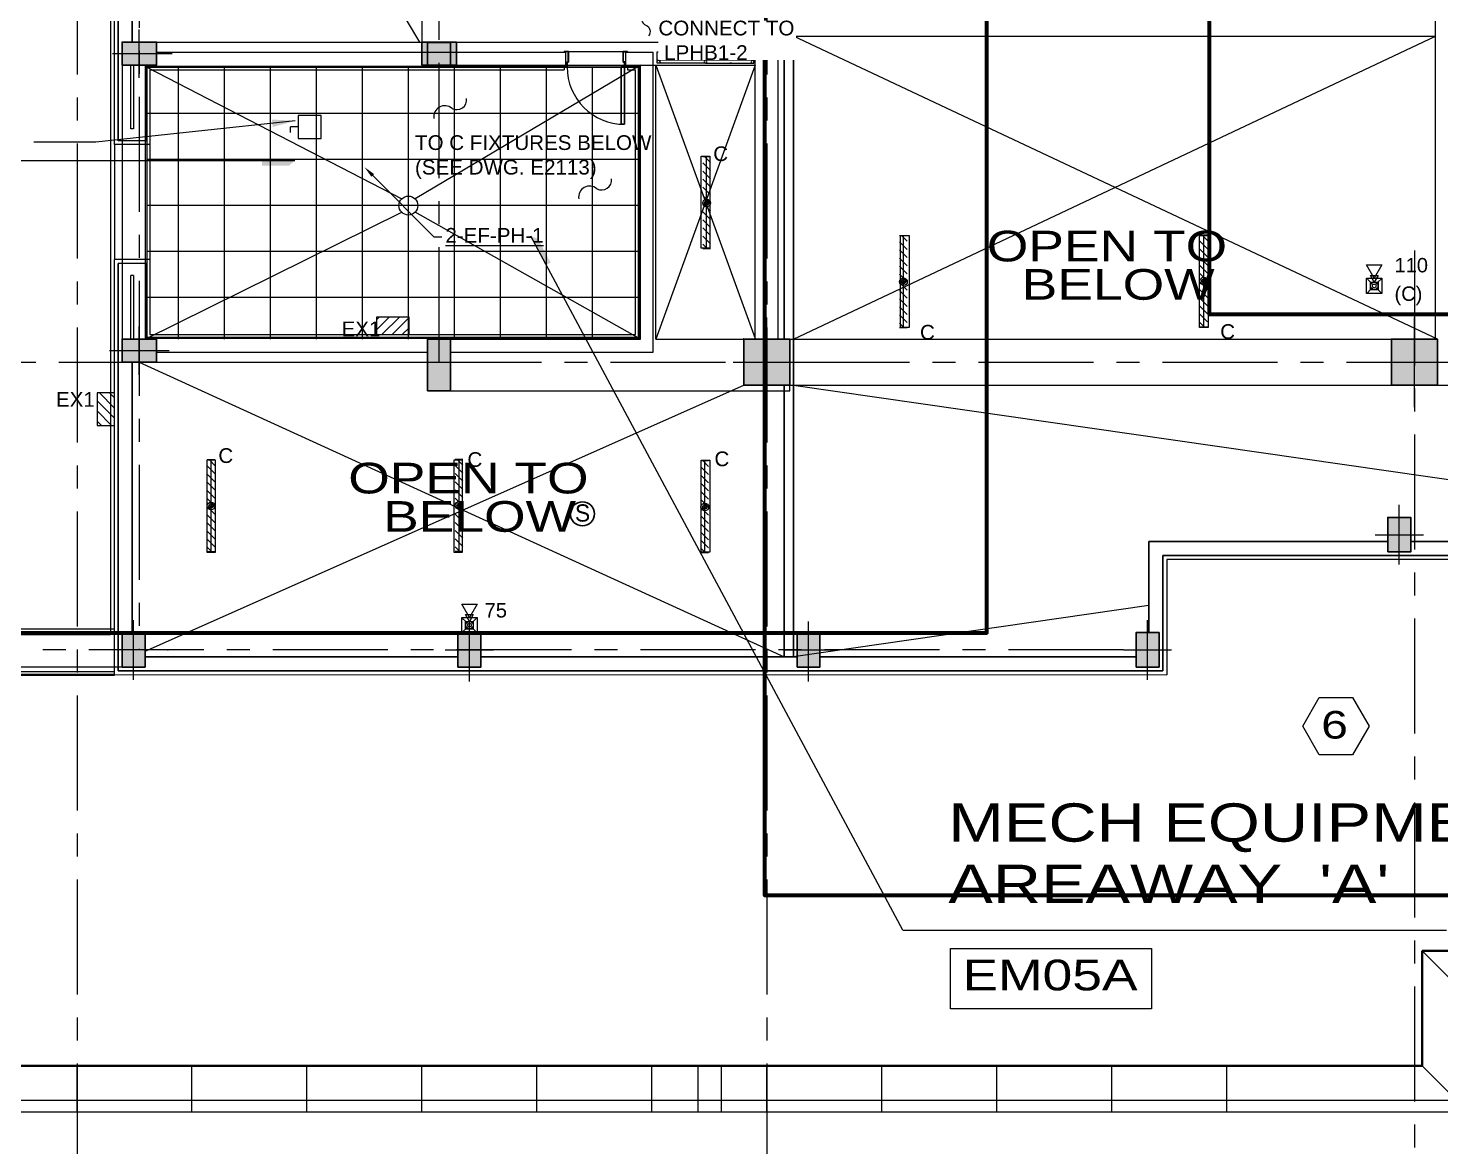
# Model space of a CAD drawing. Header units: inches. Extents: x -35176 to 0, y -3216 to 2257.
# Drawn here: x -23606 to -22869, y -42 to 541 of the extents above; entities that cross this region are included whole.
import ezdxf
from ezdxf import colors
from ezdxf.entities.mleader import LeaderData, LeaderLine
from ezdxf.enums import TextEntityAlignment as Align
from ezdxf.math import Vec2, Vec3

# ---------------------------------------------------------------- set-up
doc = ezdxf.new("R2010")
doc.units = ezdxf.units.IN
doc.header["$LTSCALE"] = 48
doc.header["$MEASUREMENT"] = 0
doc.linetypes.add('A114$0$CENTER', pattern=[2, 1.25, -0.25, 0.25, -0.25])
for name, color, linetype in [('0 @ 48', 7, 'Continuous'), ('0 @ 96', 7, 'Continuous'), ('A114$0$A roof pave', 8, 'Continuous'), ('A114$0$A-ANNO-PATT-13-14', 8, 'Continuous'), ('A114$0$A-ANNO-PATT-14', 8, 'Continuous'), ('A114$0$A-ANNO-TEXT', 8, 'Continuous'), ('A114$0$A-AREA-IDEN', 8, 'Continuous'), ('A114$0$A-COLS', 8, 'Continuous'), ('A114$0$A-COLS-COLS13-14', 8, 'Continuous'), ('A114$0$A-DOOR', 8, 'Continuous'), ('A114$0$A-DOOR-FRAM', 8, 'Continuous'), ('A114$0$A-FLOOR-THRSHD', 8, 'Continuous'), ('A114$0$A-FLOR-HRAL', 8, 'Continuous'), ('A114$0$A-FLOR-OPN-TO-BELOW', 8, 'Continuous'), ('A114$0$A-FLOR-SLAB', 8, 'Continuous'), ('A114$0$A-GRID-GRD13-14', 8, 'Continuous'), ('A114$0$A-GRID-GRDP0-14', 8, 'Continuous'), ('A114$0$A-GRID-GRDP0-15', 8, 'Continuous'), ('A114$0$A-roof cope', 8, 'Continuous'), ('A114$0$A-ROOF-CRTS', 8, 'Continuous'), ('A114$0$A-ROOF-RFDR', 8, 'Continuous'), ('A114$0$A-WALL-FULL-EXTR', 8, 'Continuous'), ('A114$0$A-WALL-FULL-INTR', 8, 'Continuous'), ('A114$0$Items below', 8, 'Continuous'), ('A114$0$Level 12', 8, 'Continuous'), ('A114$0$Level 21', 8, 'Continuous'), ('A114$0$Level 32', 8, 'Continuous'), ('A114$0$M-HVAC-13TH', 8, 'Continuous'), ('A114$0$S-BEAM', 8, 'Continuous'), ('A114$0$S-BEAM-BELOW', 8, 'Continuous'), ('A614$0$A-ANNO-REVS-BULL', 8, 'Continuous'), ('A614$0$br614 - E-Lite', 3, 'Continuous'), ('A614$0$Level 30', 8, 'Continuous'), ('E-Anno-Note', 6, 'Continuous'), ('E-Anno-Note-Lighting', 6, 'Continuous'), ('E-FIRE', 234, 'Continuous'), ('E-Lite', 53, 'Continuous'), ('E-Lite-Circ', 52, 'Continuous'), ('E-Lite-Emer', 13, 'Continuous'), ('E-Powr-Eqpm', 234, 'Continuous'), ('E-TEXT', 6, 'Continuous'), ('G-Anno', 6, 'Continuous'), ('G-Anno-Symb-Lighting', 3, 'Continuous'), ('M-Anno-Note', 6, 'Continuous'), ('M-HVAC-text', 6, 'Continuous'), ('XREF', 7, 'Continuous')]:
    doc.layers.add(name, color=color, linetype=linetype)
doc.layers.add('E-Fire-Covr', color=240, linetype='Continuous', lineweight=70, plot=False)
doc.styles.add('A114$0$style-Arial', font='arial.ttf')
doc.styles.add('A614$0$style-Arial', font='arial.ttf')
doc.styles.add('M08', font='arial.ttf', dxfattribs={"height": 7.68})
doc.styles.add('MAMEP ANNO', font='arial.ttf', dxfattribs={"height": 0.101562})
doc.styles.get("Standard").update_dxf_attribs({"font": 'simplex.shx'})
doc.dimstyles.new('STANDARD$7', dxfattribs={"dimtxt": 0.18, "dimasz": 0.125, "dimexe": 0.18, "dimexo": 0.06, "dimgap": 0.09, "dimtad": 0, "dimtih": 1, "dimtoh": 1, "dimdec": 4, "dimzin": 0, "dimdsep": 46, "dimtxsty": 'Standard', "dimcen": 0.09, "dimadec": 0, "dimazin": 0, "dimtfac": 1, "dimtdec": 4, "dimtofl": 0, "dimtmove": 0, "dimatfit": 3, "dimfxl": 1, "dimtolj": 1, "dimtzin": 0, "dimarcsym": 0})

# ---------------------------------------------------------------- blocks, each defined once
blk = doc.blocks.new('A114')
at = {"layer": 'A114$0$A roof pave', "lineweight": 0}
for p, q in [((-23544.4983, 521.0476, 352.9729), (-23288.0133, 521.0476, 352.9729)), ((-23544.4983, 521.0476, 352.9729), (-23544.4983, 380.0943, 352.9729)), ((-23528.0133, 379.0943, 352.9729), (-23528.0133, 521.0476, 352.9729)), ((-23504.0133, 379.0943, 352.9729), (-23504.0133, 521.0476, 352.9729)), ((-23480.0133, 379.0943, 352.9729), (-23480.0133, 521.0476, 352.9729)), ((-23456.0133, 379.0943, 352.9729), (-23456.0133, 521.0476, 352.9729)), ((-23432.0133, 379.0943, 352.9729), (-23432.0133, 521.0476, 352.9729)), ((-23408.0133, 379.0943, 352.9729), (-23408.0133, 521.0476, 352.9729)), ((-23384.0133, 379.0943, 352.9729), (-23384.0133, 521.0476, 352.9729)), ((-23360.0133, 379.0943, 352.9729), (-23360.0133, 521.0476, 352.9729)), ((-23336.0133, 379.0943, 352.9729), (-23336.0133, 521.0476, 352.9729)), ((-23312.0133, 379.0943, 352.9729), (-23312.0133, 521.0476, 352.9729)), ((-23288.0133, 379.0943, 352.9729), (-23288.0133, 521.0476, 352.9729)), ((-23544.4983, 497.0476, 352.9729), (-23288.0133, 497.0476, 352.9729)), ((-23544.4983, 473.0476, 352.9729), (-23288.0133, 473.0476, 352.9729)), ((-23544.4983, 449.0476, 352.9729), (-23288.0133, 449.0476, 352.9729)), ((-23544.4983, 425.0476, 352.9729), (-23288.0133, 425.0476, 352.9729)), ((-23544.4983, 401.0476, 352.9729), (-23288.0133, 401.0476, 352.9729)), ((-23544.4983, 380.0943, 352.9729), (-23287.0133, 380.0943, 352.9729))]:
    blk.add_line(p, q, dxfattribs=at)
at = {"layer": 'A114$0$A-ANNO-PATT-13-14', "lineweight": 0, "extrusion": (0, -1.11411e-09, -1)}
for points in [[(23539.4983, 522.0477, 0), (23539.4983, 534.0476, 0), (23557.4983, 522.0477, 0), (23557.4983, 534.0476, 0)], [(23539.4983, 367.0944, 0), (23539.4983, 379.0943, 0), (23557.4983, 367.0944, 0), (23557.4983, 379.0943, 0)]]:
    blk.add_solid(points, dxfattribs=at)
at = {"layer": 'A114$0$A-ANNO-PATT-13-14', "lineweight": 30, "extrusion": (8.2022e-05, 2.42834e-20, -1)}
blk.add_solid([(23401.0336, 534.0477, -1.9192), (23383.0336, 534.0477, -1.9192), (23401.0336, 522.0477, -1.9192), (23383.0336, 522.0477, -1.9192)], dxfattribs=at)
at = {"layer": 'A114$0$A-ANNO-PATT-13-14', "lineweight": 30}
for points in [[(-23386.0337, 352.2097), (-23398.0336, 352.2097), (-23386.0337, 379.1574), (-23398.0336, 379.1574)], [(-23209.0236, 355.1574), (-23209.0236, 379.1574), (-23233.0236, 355.1574), (-23233.0236, 379.1574)], [(-22871.0236, 355.1574, 0.0005), (-22871.0236, 379.1574, 0.0005), (-22895.0236, 355.1574, 0.0005), (-22895.0236, 379.1574, 0.0005)]]:
    blk.add_solid(points, dxfattribs=at)
at = {"layer": 'A114$0$A-ANNO-PATT-13-14', "lineweight": 0}
for points in [[(-22896.9621, 286.0949, 0), (-22884.9622, 286.0949, 0), (-22896.9621, 268.0949, 0), (-22884.9622, 268.0949, 0)], [(-23382.2652, 225.9985, 0), (-23370.2653, 225.9985, 0), (-23382.2652, 207.9985, 0), (-23370.2653, 207.9985, 0)], [(-23205.2652, 225.9985, 0), (-23193.2653, 225.9985, 0), (-23205.2652, 207.9985, 0), (-23193.2653, 207.9985, 0)], [(-23028.3134, 225.9988, 0), (-23016.3134, 225.9988, 0), (-23028.3134, 207.9988, 0), (-23016.3134, 207.9988, 0)]]:
    blk.add_solid(points, dxfattribs=at)
at = {"layer": 'A114$0$A-ANNO-PATT-13-14', "lineweight": 0, "extrusion": (1.11411e-09, 0, -1)}
blk.add_solid([(23545.4984, 225.9985, 0), (23557.4983, 225.9985, 0), (23545.4984, 207.9985, 0), (23557.4983, 207.9985, 0)], dxfattribs=at)
at = {"layer": 'A114$0$A-ANNO-PATT-14', "lineweight": 30}
for p in [(-23398.0336, 379.1574), (-23233.0236, 379.1574)]:
    blk.add_point(p, dxfattribs=at)
at = {"layer": 'A114$0$A-ANNO-TEXT', "lineweight": 0}
for p, q in [((-23642.2714, 472.2732), (-23467.3739, 472.2732)), ((-23149.9747, 70.7926, 0), (-23070.1714, 70.7926, 0))]:
    blk.add_line(p, q, dxfattribs=at)
at = {"layer": 'A114$0$A-ANNO-TEXT', "lineweight": 0, "elevation": 0, "flags": 128}
blk.add_lwpolyline([(-23149.9747, 70.7926), (-23344.2112, 432.8075)], dxfattribs=at)
at = {"layer": 'A114$0$A-ANNO-TEXT', "lineweight": 0, "extrusion": (0, 0, -1)}
for points in [[(23467.3739, 472.2732), (23484.4697, 472.2732), (23470.3141, 469.6353), (23484.4645, 469.6353)], [(23467.3739, 472.2732), (23484.4697, 472.2732), (23470.3141, 469.6353), (23484.4645, 469.6353)], [(23344.2112, 432.8075, 0), (23336.1285, 417.7431, 0), (23340.4966, 431.4639, 0), (23333.8065, 418.9949, 0)], [(23344.2112, 432.8075, 0), (23336.1285, 417.7431, 0), (23340.4966, 431.4639, 0), (23333.8065, 418.9949, 0)]]:
    blk.add_solid(points, dxfattribs=at)
at = {"layer": 'A114$0$A-AREA-IDEN', "lineweight": 13}
blk.add_line((-23126.2902, 70.7926, 0), (-22866.2903, 70.7926, 0), dxfattribs=at)
blk.add_3dface([(-23125.0904, 61.2759, 0), (-23020.3319, 61.2759, 0), (-23020.3319, 29.7464, 0), (-23125.0904, 29.7464, 0)], dxfattribs=at)
at = {"layer": 'A114$0$A-COLS', "lineweight": 30}
blk.add_3dface([(-23398.0336, 533.9124, 352.9729), (-23386.0337, 533.9124, 352.9729), (-23386.0337, 522.0012, 352.9729), (-23398.0336, 522.0012, 352.9729)], dxfattribs=at)
at = {"layer": 'A114$0$A-COLS-COLS13-14', "lineweight": 0}
for p, q in [((-23548.4983, 515.4723, 0.001), (-23548.4983, 540.623, 0.001)), ((-23562.4487, 528.0477, 0.001), (-23531.298, 528.0477, 0.001)), ((-23221.0236, 343.6178), (-23221.0236, 390.4171)), ((-22883.0236, 343.6178), (-22883.0236, 390.4171)), ((-23238.5718, 367.1574), (-23203.5752, 367.1574)), ((-22900.5718, 367.1574), (-22865.5752, 367.1574)), ((-23551.4984, 201.4232, 0.001), (-23551.4984, 232.5738, 0.001)), ((-23376.2652, 200.4497, 0.001), (-23376.2652, 231.804, 0.001)), ((-23199.2652, 200.4497, 0.001), (-23199.2652, 231.804, 0.001)), ((-23538.923, 216.9985, 0.001), (-23564.0737, 216.9985, 0.001)), ((-23388.8406, 216.9985, 0.001), (-23363.6899, 216.9985, 0.001)), ((-23211.8406, 216.9985, 0.001), (-23186.6899, 216.9985, 0.001))]:
    blk.add_line(p, q, dxfattribs=at)
at = {"layer": 'A114$0$A-COLS-COLS13-14', "lineweight": 13}
for p, q in [((-23548.4983, 360.519, 0.001), (-23548.4983, 385.6697, 0.001)), ((-23564.0697, 373.0944, 0.001), (-23532.9191, 373.0944, 0.001)), ((-22890.9622, 261.5196, 0.001), (-22890.9622, 292.6702, 0.001)), ((-22903.5375, 277.0949, 0.001), (-22878.3868, 277.0949, 0.001)), ((-23022.3134, 201.4234, 0.001), (-23022.3134, 232.5741, 0.001)), ((-23034.8887, 216.9988, 0.001), (-23009.7381, 216.9988, 0.001))]:
    blk.add_line(p, q, dxfattribs=at)
at = {"layer": 'A114$0$A-COLS-COLS13-14', "lineweight": 0}
blk.add_point((-23533.5608, 217.0427, 0), dxfattribs=at)
at = {"layer": 'A114$0$A-COLS-COLS13-14', "lineweight": 30}
for points in [[(-23557.4983, 522.0477, 0), (-23557.4983, 534.0476, 0), (-23539.4983, 534.0476, 0), (-23539.4983, 522.0477, 0)], [(-23401.0336, 534.0477, -0.0002), (-23383.0337, 534.0477, 0.0012), (-23383.0337, 522.0477, 0.0012), (-23401.0336, 522.0477, -0.0002)], [(-23557.4983, 367.0944, 0), (-23557.4983, 379.0943, 0), (-23539.4983, 379.0943, 0), (-23539.4983, 367.0944, 0)], [(-23386.0337, 379.1574), (-23398.0336, 379.1574), (-23398.0336, 352.2097), (-23386.0337, 352.2097)], [(-23233.0236, 355.1574), (-23209.0236, 355.1574), (-23209.0236, 379.1574), (-23233.0236, 379.1574)], [(-22895.0236, 355.1574), (-22871.0236, 355.1574), (-22871.0236, 379.1574), (-22895.0236, 379.1574)], [(-22896.9621, 268.0949, 0), (-22884.9622, 268.0949, 0), (-22884.9622, 286.0949, 0), (-22896.9621, 286.0949, 0)], [(-23545.4984, 207.9985), (-23557.4983, 207.9985), (-23557.4983, 225.9985), (-23545.4984, 225.9985)], [(-23382.2652, 207.9985), (-23370.2653, 207.9985), (-23370.2653, 225.9985), (-23382.2652, 225.9985)], [(-23205.2652, 207.9985), (-23193.2653, 207.9985), (-23193.2653, 225.9985), (-23205.2652, 225.9985)], [(-23028.3134, 207.9988, 0), (-23016.3134, 207.9988, 0), (-23016.3134, 225.9988, 0), (-23028.3134, 225.9988, 0)]]:
    blk.add_3dface(points, dxfattribs=at)
at = {"layer": 'A114$0$A-DOOR', "lineweight": 30}
for p, q in [((-23297.013, 491.1728), (-23297.013, 521.1728)), ((-23297.013, 521.1728), (-23295.263, 521.1728)), ((-23295.263, 521.1728), (-23295.263, 491.1728)), ((-23295.263, 491.1728), (-23297.013, 491.1728))]:
    blk.add_line(p, q, dxfattribs=at)
at = {"layer": 'A114$0$A-DOOR', "lineweight": 0}
blk.add_arc((-23295.263, 521.1728), 30, 180, 270, dxfattribs=at)
at = {"layer": 'A114$0$A-DOOR-FRAM', "lineweight": 30}
for p, q in [((-23324.5129, 529.1726), (-23326.7643, 529.1726)), ((-23326.7643, 529.1726), (-23326.7643, 528.7976)), ((-23325.2633, 521.1726), (-23325.2633, 523.5949)), ((-23325.2633, 523.5949), (-23324.5129, 523.5949)), ((-23324.5129, 523.5949), (-23324.5129, 529.1726)), ((-23296.0138, 529.1726), (-23293.7624, 529.1726)), ((-23296.0138, 523.5949), (-23296.0138, 529.1726)), ((-23295.2633, 523.5949), (-23296.0138, 523.5949)), ((-23295.2633, 521.1726), (-23295.2633, 523.5949)), ((-23293.7624, 529.1726), (-23293.7624, 528.7976)), ((-23326.7643, 521.1726), (-23326.7643, 521.5476)), ((-23326.7643, 521.1726), (-23325.2633, 521.1726)), ((-23293.7624, 521.1726), (-23295.2633, 521.1726)), ((-23293.7624, 521.1726), (-23293.7624, 521.5476))]:
    blk.add_line(p, q, dxfattribs=at)
at = {"layer": 'A114$0$A-DOOR-FRAM', "lineweight": 13}
for p, q in [((-23326.6142, 528.7976), (-23326.7643, 528.7976)), ((-23324.6629, 529.0225), (-23326.6142, 529.0225)), ((-23326.6142, 529.0225), (-23326.6142, 528.7976)), ((-23325.4134, 521.3227), (-23325.4134, 523.745)), ((-23325.4134, 523.745), (-23324.6629, 523.745)), ((-23324.6629, 523.745), (-23324.6629, 529.0225)), ((-23295.8637, 523.745), (-23295.8637, 529.0225)), ((-23295.8637, 529.0225), (-23293.9125, 529.0225)), ((-23295.1132, 523.745), (-23295.8637, 523.745)), ((-23295.1132, 521.3227), (-23295.1132, 523.745)), ((-23293.9125, 529.0225), (-23293.9125, 528.7976)), ((-23293.9125, 528.7976), (-23293.7624, 528.7976)), ((-23326.7643, 521.5476), (-23326.6142, 521.5476)), ((-23326.6142, 521.3227), (-23326.6142, 521.5476)), ((-23326.6142, 521.3227), (-23325.4134, 521.3227)), ((-23293.9125, 521.3227), (-23295.1132, 521.3227)), ((-23293.7624, 521.5476), (-23293.9125, 521.5476)), ((-23293.9125, 521.3227), (-23293.9125, 521.5476))]:
    blk.add_line(p, q, dxfattribs=at)
at = {"layer": 'A114$0$A-FLOOR-THRSHD', "lineweight": 0}
for p, q in [((-23324.5129, 529.1726, 352.9729), (-23296.0138, 529.1726, 352.9729)), ((-23325.2633, 521.1726, 352.9729), (-23295.2633, 521.1726, 352.9729))]:
    blk.add_line(p, q, dxfattribs=at)
at = {"layer": 'A114$0$A-FLOR-HRAL', "lineweight": 0}
for p, q in [((-23278.2633, 529.0484), (-23227.7633, 529.0451)), ((-23278.2633, 523.0451), (-23278.2633, 529.0484)), ((-23278.2633, 524.798), (-23227.7633, 524.7951)), ((-23277.5119, 524.5451), (-23278.2633, 524.5451)), ((-23228.5148, 524.5451), (-23227.7633, 524.5451)), ((-23227.7633, 523.0451), (-23227.7633, 529.0451)), ((-23277.5133, 523.0451), (-23278.2633, 523.0451)), ((-23253.0133, 523.0467), (-23252.2633, 523.0467)), ((-23253.0133, 523.0467), (-23252.2633, 523.0467)), ((-23239.5133, 523.0458), (-23240.2633, 523.0458)), ((-23239.5133, 523.0458), (-23240.2633, 523.0458)), ((-23228.5133, 523.0451), (-23227.7633, 523.0451))]:
    blk.add_line(p, q, dxfattribs=at)
at = {"layer": 'A114$0$A-FLOR-HRAL', "lineweight": 13}
for p, q in [((-23228.5148, 524.5483), (-23277.5119, 524.5451)), ((-23253.0133, 523.0467), (-23277.5133, 523.0451)), ((-23253.0133, 523.0467), (-23228.5133, 523.0451))]:
    blk.add_line(p, q, dxfattribs=at)
at = {"layer": 'A114$0$A-FLOR-HRAL', "lineweight": 13, "extrusion": (0, 0, -1)}
blk.add_arc((23277.5133, 523.7951), 0.75, 270.0001093, 90.1120471, dxfattribs=at)
at = {"layer": 'A114$0$A-FLOR-HRAL', "lineweight": 0, "extrusion": (0, 0, -1)}
blk.add_arc((23277.5133, 523.7951), 0.75, 90.1120471, 270.0001093, dxfattribs=at)
at = {"layer": 'A114$0$A-FLOR-HRAL', "lineweight": 0}
for centre, start in [((-23253.0133, 523.7967), 270.5325303), ((-23228.5133, 523.7951), 90.1120471)]:
    blk.add_arc(centre, 0.75, start, 270.0001093, dxfattribs=at)
at = {"layer": 'A114$0$A-FLOR-HRAL', "lineweight": 13}
blk.add_arc((-23228.5133, 523.7951), 0.75, 270.0001093, 90.1120471, dxfattribs=at)
at = {"layer": 'A114$0$A-FLOR-OPN-TO-BELOW', "lineweight": 0}
for p, q in [((-23719.4506, 1071.773), (-23402.3658, 534.0476)), ((-22871.0236, 379.1574), (-23207.0239, 537.1636)), ((-23207.0237, 379.1574), (-22872.0236, 537.1631)), ((-23279.0133, 522.0476), (-23227.1049, 379.4565)), ((-23227.0133, 522.0476), (-23279.0133, 379.1574)), ((-23548.4983, 367.0944), (-23211.8984, 213.3238)), ((-23545.4984, 216.3679), (-23233.0236, 355.1574)), ((-23207.0236, 355.1574), (-22641.245, 273.4861)), ((-23021.5634, 240.0705), (-23207.0234, 213.3238))]:
    blk.add_line(p, q, dxfattribs=at)
at = {"layer": 'A114$0$A-FLOR-SLAB', "lineweight": 13}
for p, q in [((-23401.0336, 641.3656), (-23401.0336, 534.0477)), ((-23539.4983, 534.0476), (-23401.0336, 534.0476)), ((-23279.0133, 379.1574), (-23279.0133, 522.0476)), ((-23279.0133, 522.0476), (-23227.0133, 522.0476)), ((-23227.0133, 379.1574), (-23227.0133, 522.0476)), ((-23279.0133, 379.1574), (-23233.0236, 379.1574)), ((-23539.4983, 367.0943), (-23398.0337, 367.0943))]:
    blk.add_line(p, q, dxfattribs=at)
at = {"layer": 'A114$0$A-FLOR-SLAB', "lineweight": 0}
blk.add_line((-23557.4983, 522.0477), (-23557.4983, 379.0943), dxfattribs=at)
at = {"layer": 'A114$0$A-GRID-GRD13-14', "linetype": 'A114$0$CENTER', "lineweight": 0}
for p, q in [((-23548.4983, 697.5763, 0.001), (-23548.4983, 216.9988, 0.001)), ((-23034.8887, 216.9988, 0.001), (-24155.5004, 216.9988, 0.001))]:
    blk.add_line(p, q, dxfattribs=at)
at = {"layer": 'A114$0$A-GRID-GRDP0-14', "linetype": 'A114$0$CENTER', "lineweight": 0}
blk.add_line((-22883.0236, 425.4117), (-22883.0236, -201.1205), dxfattribs=at)
at = {"layer": 'A114$0$A-GRID-GRDP0-15', "linetype": 'A114$0$CENTER', "lineweight": 0}
for p, q in [((-23581.0236, 2113.2362), (-23581.0236, -676.9052)), ((-23392.0337, 367.1574), (-23392.0337, 2113.2362)), ((-23221.0236, 2113.2362), (-23221.0236, -676.9055)), ((-24358.5266, 367.1574), (-20364.9322, 367.1574))]:
    blk.add_line(p, q, dxfattribs=at)
at = {"layer": 'A114$0$A-roof cope', "lineweight": 40}
for p, q in [((-22879.0236, 0.0949, 0), (-22879.0236, 60.0949, 0)), ((-22879.0236, 60.0949, 0), (-22483.0236, 60.0949, 0)), ((-24403.0236, 0.0949, 0), (-22879.0236, 0.0949, 0))]:
    blk.add_line(p, q, dxfattribs=at)
at = {"layer": 'A114$0$A-roof cope', "lineweight": 0}
for p, q in [((-22855.0236, 36.0949, 0), (-22879.0236, 60.0949, 0)), ((-23581.0139, -23.9051, 0), (-23581.0139, 0.0949, 0)), ((-23521.0139, -23.9051, 0), (-23521.0139, 0.0949, 0)), ((-23461.0139, -23.9051, 0), (-23461.0139, 0.0949, 0)), ((-23401.0139, -23.9051, 0), (-23401.0139, 0.0949, 0)), ((-23341.0139, -23.9051, 0), (-23341.0139, 0.0949, 0)), ((-23281.0139, -23.9051, 0), (-23281.0139, 0.0949, 0)), ((-23221.0139, -23.9051, 0), (-23221.0139, 0.0949, 0)), ((-23161.0139, -23.9051, 0), (-23161.0139, 0.0949, 0)), ((-23101.0139, -23.9051, 0), (-23101.0139, 0.0949, 0)), ((-23041.0139, -23.9051, 0), (-23041.0139, 0.0949, 0)), ((-22981.0139, -23.9051, 0), (-22981.0139, 0.0949, 0)), ((-22855.0236, -23.9051, 0), (-22879.0236, 0.0949, 0))]:
    blk.add_line(p, q, dxfattribs=at)
at = {"layer": 'A114$0$A-roof cope', "lineweight": 13}
for p, q in [((-23257.0236, 0.0949, 0), (-23257.0236, -23.9051, 0)), ((-23244.8109, 0.0949, 0), (-23244.8109, -23.9051, 0)), ((-24427.0236, -23.9051, 0), (-22855.0236, -23.9051, 0))]:
    blk.add_line(p, q, dxfattribs=at)
at = {"layer": 'A114$0$A-ROOF-CRTS', "lineweight": 0}
for p, q in [((-23544.4983, 521.0476), (-23411.5822, 452.2758)), ((-23287.0133, 522.0476), (-23404.5996, 452.2758)), ((-23545.4983, 379.0943), (-23411.5822, 445.2932)), ((-23287.0133, 379.0943), (-23404.5996, 445.2932))]:
    blk.add_line(p, q, dxfattribs=at)
blk.add_point((-23544.4983, 521.0476), dxfattribs=at)
at = {"layer": 'A114$0$A-ROOF-RFDR', "lineweight": 13}
blk.add_circle((-23408.0909, 448.7845, 352.9729), 4.9375, dxfattribs=at)
at = {"layer": 'A114$0$A-WALL-FULL-EXTR', "lineweight": 30}
for p, q in [((-23559.4983, 482.571), (-23559.4983, 687.3759)), ((-23552.2483, 534.0476), (-23552.2483, 673.0009)), ((-23559.4983, 206.1208), (-23559.4983, 418.571)), ((-23552.2483, 225.9985), (-23552.2483, 367.0944)), ((-23021.5634, 273.537), (-22896.9621, 273.5203)), ((-22884.9622, 273.5187), (-22763.9632, 273.5025)), ((-23014.3134, 266.286), (-22347.3289, 266.1967)), ((-23545.4984, 213.3689), (-23382.2652, 213.347)), ((-23370.2653, 213.3454), (-23205.2652, 213.3233)), ((-23193.2653, 213.3217), (-23028.3134, 213.2996)), ((-23559.4983, 206.1208), (-23014.3134, 206.0477))]:
    blk.add_line(p, q, dxfattribs=at)
at = {"layer": 'A114$0$A-WALL-FULL-EXTR', "lineweight": 13}
for p, q in [((-23561.4983, 480.571), (-23561.4983, 685.3759)), ((-23539.4983, 528.7976), (-23362.014, 528.7976)), ((-23362.014, 528.7976), (-23325.8534, 528.7976)), ((-23325.8534, 521.5476), (-23325.8534, 528.7976)), ((-23294.5526, 521.5476), (-23294.5526, 528.7976)), ((-23294.5526, 528.7976), (-23280.2633, 528.7976)), ((-23280.2633, 372.3443), (-23280.2633, 528.7976)), ((-23544.9983, 521.5476), (-23544.9983, 482.571)), ((-23544.9983, 521.5476), (-23325.8534, 521.5476)), ((-23542.9983, 519.5476), (-23326.7643, 519.5476)), ((-23542.9983, 519.5476), (-23542.9983, 480.571)), ((-23326.7643, 521.5476), (-23326.7643, 519.5476)), ((-23294.5526, 521.5476), (-23287.5133, 521.5476)), ((-23293.7624, 521.5476), (-23293.7624, 519.5476)), ((-23293.7624, 519.5476), (-23289.5133, 519.5476)), ((-23289.5133, 381.5943), (-23289.5133, 519.5476)), ((-23287.5133, 379.5943), (-23287.5133, 521.5476)), ((-23542.9983, 480.571), (-23561.4983, 480.571)), ((-23544.9983, 482.571), (-23559.4983, 482.571)), ((-23561.4983, 204.0384), (-23561.4983, 420.571)), ((-23542.9983, 420.571), (-23561.4983, 420.571)), ((-23542.9983, 420.571), (-23542.9983, 381.5943)), ((-23544.9983, 418.571), (-23559.4983, 418.571)), ((-23544.9983, 418.571), (-23544.9983, 379.5943)), ((-23544.9983, 379.5943), (-23287.5133, 379.5943)), ((-23542.9983, 381.5943), (-23289.5133, 381.5943)), ((-23539.4983, 372.3443), (-23398.0337, 372.3443)), ((-23386.0337, 372.3443), (-23280.2633, 372.3443)), ((-23012.3134, 264.2858), (-22349.3289, 264.1969)), ((-23012.3134, 264.1837), (-23012.3134, 203.9454)), ((-23561.4983, 204.121), (-23012.3134, 204.0475))]:
    blk.add_line(p, q, dxfattribs=at)
at = {"layer": 'A114$0$A-WALL-FULL-EXTR', "lineweight": 0}
for p, q in [((-23552.8733, 488.821), (-23552.8733, 522.0477)), ((-23551.6233, 522.0477), (-23551.6233, 488.821)), ((-23551.6233, 488.821), (-23552.8733, 488.821)), ((-23561.4983, 480.571), (-23561.4983, 420.571)), ((-23542.9983, 480.571), (-23542.9983, 420.571)), ((-23552.8733, 379.0943), (-23552.8733, 412.321)), ((-23551.6233, 412.321), (-23552.8733, 412.321)), ((-23551.6233, 412.321), (-23551.6233, 379.0943))]:
    blk.add_line(p, q, dxfattribs=at)
at = {"layer": 'A114$0$A-WALL-FULL-INTR', "lineweight": 30}
for p, q in [((-23211.8989, 541.9213), (-23211.8987, 379.1574)), ((-23207.0239, 541.9213), (-23207.0234, 213.3238)), ((-23211.8986, 355.1574), (-23211.8984, 213.3238)), ((-23021.5634, 273.537), (-23021.5634, 225.9988)), ((-23014.3134, 266.286), (-23014.3134, 206.0477))]:
    blk.add_line(p, q, dxfattribs=at)
at = {"layer": 'A114$0$Items below', "lineweight": 0}
blk.add_line((-24421.0236, -17.9051, 0), (-22861.0236, -17.9051, 0), dxfattribs=at)
at = {"layer": 'A114$0$Level 12', "lineweight": 0}
blk.add_point((-23533.5648, 216.9802), dxfattribs=at)
at = {"layer": 'A114$0$Level 21', "lineweight": 0}
for p, q in [((-23557.4983, 225.9988), (-24094.2519, 225.9988)), ((-23557.4983, 207.9988), (-24121.9093, 207.9988))]:
    blk.add_line(p, q, dxfattribs=at)
at = {"layer": 'A114$0$Level 21', "lineweight": 40}
blk.add_line((-23561.4983, 203.9988), (-24128.0303, 203.9988), dxfattribs=at)
at = {"layer": 'A114$0$Level 21', "lineweight": 13}
blk.add_line((-23561.4983, 205.4988), (-24125.7257, 205.4988), dxfattribs=at)
at = {"layer": 'A114$0$Level 32', "lineweight": 13, "elevation": 0, "flags": 128}
blk.add_lwpolyline([(-23941.4983, 563.5226), (-23936.2363, 575.4048), (-23563.4983, 575.3759), (-23563.4983, 224.8759), (-23941.4983, 224.8759), (-23941.4983, 563.5226)], close=True, dxfattribs=at)
at = {"layer": 'A114$0$M-HVAC-13TH', "lineweight": 0}
blk.add_line((-23928.0731, 227.9), (-23561.4983, 227.9), dxfattribs=at)
at = {"layer": 'A114$0$S-BEAM', "lineweight": 0}
for p, q in [((-22872.0236, 537.1631), (-22872.0236, 912.1573)), ((-23227.0133, 522.0476), (-23227.0133, 542.7337)), ((-23215.0236, 379.1574), (-23215.0236, 541.9213)), ((-23215.0236, 537.1636), (-23207.0239, 537.1636)), ((-23545.4983, 522.0477), (-23545.4983, 379.0943)), ((-23383.0337, 522.0476), (-23325.4134, 522.0476)), ((-23325.2633, 522.0476), (-23279.0133, 522.0476)), ((-23287.0133, 379.0943), (-23287.0133, 522.0476)), ((-23386.0337, 379.0943), (-23287.0133, 379.0943)), ((-23209.0236, 379.1574), (-23207.0237, 379.1574)), ((-23209.0236, 352.2097), (-23209.0236, 355.1574)), ((-23209.0236, 355.1574), (-23207.0237, 355.1574)), ((-23211.8986, 352.2097), (-23209.0236, 352.2097))]:
    blk.add_line(p, q, dxfattribs=at)
at = {"layer": 'A114$0$S-BEAM', "lineweight": 13}
for p, q in [((-23207.0239, 537.1636), (-22872.0236, 537.1631)), ((-22872.0236, 379.1573), (-22872.0236, 537.1631)), ((-23207.0237, 379.1574), (-22895.0236, 379.1574)), ((-23232.2633, 355.1574), (-23211.8986, 355.1574)), ((-23207.0237, 355.1574), (-22895.0236, 355.1574)), ((-22871.0236, 355.1574), (-22860.0236, 355.1574)), ((-23386.0337, 352.2097), (-23211.8986, 352.2097))]:
    blk.add_line(p, q, dxfattribs=at)
at = {"layer": 'A114$0$S-BEAM-BELOW', "lineweight": 0}
blk.add_line((-23383.0337, 534.0476, 352.9729), (-23227.0133, 534.0476, 352.9729), dxfattribs=at)
at = {"layer": 'A114$0$A-ANNO-TEXT', "lineweight": 70, "style": 'A114$0$style-Arial', "width": 1.246875}
for s, p in [('OPEN TO', (-23043.4823, 435.6488)), ('BELOW', (-23037.6592, 415.6488)), ('OPEN TO', (-23376.7585, 314.6119)), ('BELOW', (-23370.9354, 294.6119))]:
    blk.add_text(s, height=16, dxfattribs=at).set_placement(p, align=Align.TOP_CENTER)
at = {"layer": 'A114$0$A-AREA-IDEN', "lineweight": 13, "style": 'A114$0$style-Arial', "width": 1.246875}
for s, height, p in [('MECH EQUIPMENT', 19.999996, (-23126.2912, 116.9383, 0)), ("AREAWAY  'A'", 19.999996, (-23126.2912, 84.9383, 0)), ('EM05A', 16, (-23118.9063, 39.3891, 0))]:
    blk.add_text(s, height=height, dxfattribs=at).set_placement(p)
blk = doc.blocks.new('PWR-SafetySwitch')
for p, q in [((0, 12), (0, 0)), ((12, 12), (0, 12)), ((12, 0), (12, 12)), ((16, 9), (16, 6)), ((0, 0), (12, 0)), ((12, 6), (16, 6))]:
    blk.add_line(p, q)
blk = doc.blocks.new('LFIND4')
for p, q in [((-24, 2), (-24, -2)), ((24, 0), (-24, 0)), ((24, 2), (24, -2))]:
    blk.add_line(p, q)
for radius in [2, 1.12, 0.5]:
    blk.add_circle((0, 0), radius)
blk = doc.blocks.new('FA-StrobeSymbol-Anno')
at = {"color": 0, "linetype": 'ByBlock'}
for p, q in [((-0.044, 0.044), (-0.074, 0.074)), ((0.044, 0.044), (0.074, 0.074)), ((-0.044, -0.044), (-0.074, -0.074)), ((0.044, -0.044), (0.074, -0.074))]:
    blk.add_line(p, q, dxfattribs=at)
blk.add_circle((0, 0), 0.0403, dxfattribs=at)
blk = doc.blocks.new('*U644')
at = {"layer": '0 @ 48', "color": 0, "linetype": 'ByBlock', "xscale": 24, "yscale": 24, "zscale": 24}
blk.add_blockref('FA-StrobeSymbol-Anno', (0, 4), dxfattribs=at)
at = {"layer": '0 @ 96', "color": 0, "linetype": 'ByBlock', "xscale": 48, "yscale": 48, "zscale": 48}
blk.add_blockref('FA-StrobeSymbol-Anno', (0, 4), dxfattribs=at)
blk = doc.blocks.new('FA-Speaker-Anno')
at = {"color": 0, "linetype": 'ByBlock'}
for p, q in [((0.0833, 0), (0.1562, 0.0417)), ((0.1562, -0.0417), (0.0833, 0)), ((0.1562, 0.0417), (0.1562, -0.0417))]:
    blk.add_line(p, q, dxfattribs=at)
blk.add_lwpolyline([(0, 0.0417), (0.0833, 0.0417), (0.0833, -0.0417), (0, -0.0417)], close=True, dxfattribs=at)
blk = doc.blocks.new('*U645')
at = {"layer": '0 @ 48', "color": 0, "linetype": 'ByBlock', "xscale": 48, "yscale": 48, "zscale": 48, "rotation": 90}
blk.add_blockref('FA-Speaker-Anno', (0, 2), dxfattribs=at)
at = {"layer": '0 @ 96', "color": 0, "linetype": 'ByBlock', "xscale": 96, "yscale": 96, "zscale": 96, "rotation": 90}
blk.add_blockref('FA-Speaker-Anno', (0, 0), dxfattribs=at)
blk = doc.blocks.new('*U282')
at = {"layer": 'E-Fire-Covr'}
blk.add_lwpolyline([(10.15, 322), (318, 322), (318, -314), (-318, -314), (-318, 322), (-9.51, 322)], dxfattribs=at)
for name in ['*U645', '*U644']:
    blk.add_blockref(name, (0, 0))
at = {"color": 6, "style": 'MAMEP ANNO'}
for s, p in [('110', (10.55, 11.08)), ('(C)', (10.55, -3.78))]:
    blk.add_text(s, height=7.5, dxfattribs=at).set_placement(p)
blk = doc.blocks.new('*U648')
at = {"layer": '0 @ 48', "color": 0, "linetype": 'ByBlock', "xscale": 24, "yscale": 24, "zscale": 24}
blk.add_blockref('FA-StrobeSymbol-Anno', (0, 4), dxfattribs=at)
at = {"layer": '0 @ 96', "color": 0, "linetype": 'ByBlock', "xscale": 48, "yscale": 48, "zscale": 48}
blk.add_blockref('FA-StrobeSymbol-Anno', (0, 4), dxfattribs=at)
blk = doc.blocks.new('*U649')
at = {"layer": '0 @ 48', "color": 0, "linetype": 'ByBlock', "xscale": 48, "yscale": 48, "zscale": 48, "rotation": 90}
blk.add_blockref('FA-Speaker-Anno', (0, 2), dxfattribs=at)
at = {"layer": '0 @ 96', "color": 0, "linetype": 'ByBlock', "xscale": 96, "yscale": 96, "zscale": 96, "rotation": 90}
blk.add_blockref('FA-Speaker-Anno', (0, 0), dxfattribs=at)
blk = doc.blocks.new('*U284')
at = {"layer": 'E-Fire-Covr'}
blk.add_lwpolyline([(-7.21, 540), (-270, 540), (-270, 0), (270, 0), (270, 540), (7.29, 540)], dxfattribs=at)
for name in ['*U649', '*U648']:
    blk.add_blockref(name, (0, 0))
at = {"color": 6, "style": 'MAMEP ANNO'}
blk.add_text('75', height=7.5, dxfattribs=at).set_placement((7.95, 8))
at = {"layer": 'E-Fire-Covr', "style": 'MAMEP ANNO'}
blk.add_text('75', height=7.5, dxfattribs=at).set_placement((0, 540), align=Align.MIDDLE_CENTER)
blk = doc.blocks.new('A614')
at = {"layer": 'A614$0$A-ANNO-REVS-BULL', "lineweight": 13, "elevation": 0, "flags": 128}
blk.add_lwpolyline([(-22932.69, 192.18), (-22915.37, 192.18), (-22906.71, 177.18), (-22915.37, 162.18), (-22932.69, 162.18), (-22941.35, 177.18), (-22932.69, 192.18)], close=True, dxfattribs=at)
at = {"layer": 'A614$0$br614 - E-Lite', "lineweight": 13}
for points in [[(-23250.76, 474.6), (-23250.76, 426.6), (-23255.26, 426.6), (-23255.26, 474.6)], [(-23146.77, 433.16), (-23146.77, 385.16), (-23151.27, 385.16), (-23151.27, 433.16)], [(-22990.77, 433.16), (-22990.77, 385.16), (-22995.27, 385.16), (-22995.27, 433.16)], [(-23407.76, 390.59), (-23424.76, 390.59), (-23424.76, 381.59), (-23407.76, 381.59)], [(-23561.5, 334.07), (-23561.5, 351.07), (-23570.5, 351.07), (-23570.5, 334.07)], [(-23513.32, 316.05, 0), (-23513.32, 268.05, 0), (-23508.82, 268.05, 0), (-23508.82, 316.05, 0)], [(-23384.32, 316.05, 0), (-23384.32, 268.05, 0), (-23379.82, 268.05, 0), (-23379.82, 316.05, 0)], [(-23250.82, 316.05, 0), (-23250.82, 268.05, 0), (-23255.32, 268.05, 0), (-23255.32, 316.05, 0)]]:
    blk.add_3dface(points, dxfattribs=at)
at = {"layer": 'A614$0$Level 30', "lineweight": 30}
blk.add_circle((-23317.25, 287.98), 6.29, dxfattribs=at)
at = {"layer": 'A614$0$A-ANNO-REVS-BULL', "lineweight": 13, "style": 'A614$0$style-Arial', "width": 1.246876}
blk.add_text('6', height=14.4, dxfattribs=at).set_placement((-22924.72, 177.93, 0), align=Align.MIDDLE_CENTER)
at = {"layer": 'A614$0$Level 30', "lineweight": 30, "style": 'A614$0$style-Arial', "width": 0.95}
blk.add_text('S', height=9, dxfattribs=at).set_placement((-23321.16, 283.92))

msp = doc.modelspace()

# ---------------------------------------------------------------- hatches: boundary and pattern name
at = {"layer": 'E-Lite-Emer'}
h = msp.add_hatch(dxfattribs=at)
h.set_pattern_fill('ANSI31', color=256, scale=24, angle=90, style=0)
h.set_pattern_definition([(135, (-20530.6916, 2545.7038), (-2.1213203, -2.1213203), [])])
h.paths.add_polyline_path([(-23250.44, 426.18), (-23250.44, 474.18), (-23254.44, 474.18), (-23254.44, 426.18)])
h = msp.add_hatch(dxfattribs=at)
h.set_pattern_fill('ANSI31', color=256, scale=24, angle=90, style=0)
h.set_pattern_definition([(135, (-20427.9354, 2504.5562), (-2.1213203, -2.1213203), [])])
h.paths.add_polyline_path([(-23147.69, 385.03), (-23147.69, 433.03), (-23151.69, 433.03), (-23151.69, 385.03)])
h = msp.add_hatch(dxfattribs=at)
h.set_pattern_fill('ANSI31', color=256, scale=24, angle=90, style=0)
h.set_pattern_definition([(135, (-20271.234, 2504.9067), (-2.1213203, -2.1213203), [])])
h.paths.add_polyline_path([(-22990.98, 385.38), (-22990.98, 433.38), (-22994.98, 433.38), (-22994.98, 385.38)])
h = msp.add_hatch(dxfattribs=at)
h.set_pattern_fill('ANSI31', color=256, scale=30)
h.set_pattern_definition([(45, (-301.6383, -1736.659), (-2.6516504, 2.6516504), [])])
h.paths.add_polyline_path([(-23424.76, 381.7), (-23407.76, 381.59), (-23407.76, 390.59), (-23424.76, 390.63)])
h = msp.add_hatch(dxfattribs=at)
h.set_pattern_fill('ANSI31', color=256, scale=30, angle=-90)
h.set_pattern_definition([(315, (-24639.887, -22772.0465), (2.6516504, 2.6516504), [])])
h.paths.add_polyline_path([(-23561.61, 351.08), (-23561.5, 334.07), (-23570.5, 334.07), (-23570.53, 351.08)])
h = msp.add_hatch(dxfattribs=at)
h.set_pattern_fill('ANSI31', color=256, scale=24, angle=90, style=0)
h.set_pattern_definition([(135, (-20789.2808, 2387.6065), (-2.1213203, -2.1213203), [])])
h.paths.add_polyline_path([(-23509.03, 268.08), (-23509.03, 316.08), (-23513.03, 316.08), (-23513.03, 268.08)])
h = msp.add_hatch(dxfattribs=at)
h.set_pattern_fill('ANSI31', color=256, scale=24, angle=90, style=0)
h.set_pattern_definition([(135, (-20659.9143, 2387.8666), (-2.1213203, -2.1213203), [])])
h.paths.add_polyline_path([(-23379.66, 268.34), (-23379.66, 316.34), (-23383.66, 316.34), (-23383.66, 268.34)])
h = msp.add_hatch(dxfattribs=at)
h.set_pattern_fill('ANSI31', color=256, scale=24, angle=90, style=0)
h.set_pattern_definition([(135, (-20531.618, 2387.0868), (-2.1213203, -2.1213203), [])])
h.paths.add_polyline_path([(-23251.37, 267.56), (-23251.37, 315.56), (-23255.37, 315.56), (-23255.37, 267.56)])

# ---------------------------------------------------------------- linework, layer by layer
at = {"layer": 'E-Lite-Circ'}
for centre, radius, start, end in [((-23382.78, 503.98), 5.15, 240.68388, 7.10233), ((-23389.09, 495.16), 5.74, 48.84051, 189.64774), ((-23313.49, 453.24), 5.74, 48.84051, 189.64774), ((-23307.19, 462.06), 5.15, 240.68388, 7.10233)]:
    msp.add_arc(centre, radius, start, end, dxfattribs=at)
at = {"layer": 'G-Anno-Symb-Lighting'}
msp.add_lwpolyline([(-23285.61, 548.51, 0.5), (-23284.17, 542.91, -0.5), (-23282.73, 537.31)], format="xyb", dxfattribs=at)

# ---------------------------------------------------------------- block references
at = {"layer": 'E-FIRE'}
for name, p in [('*U282', (-22672.03, 705.97)), ('*U284', (-23376.23, 225.89)), ('*U282', (-22903.99, 402.86))]:
    msp.add_blockref(name, p, dxfattribs=at)
at = {"layer": 'E-Lite'}
for p, rotation in [((-23252.44, 450.18), 270), ((-23149.69, 409.03), 269.9999999999999), ((-22992.98, 409.38), 269.9999999999999), ((-23511.03, 292.08), 270), ((-23381.66, 292.34), 270), ((-23253.37, 291.56), 270)]:
    msp.add_blockref('LFIND4', p, dxfattribs=dict(at, rotation=rotation))
at = {"layer": 'E-Powr-Eqpm', "rotation": 180}
msp.add_blockref('PWR-SafetySwitch', (-23453.56, 495.82, 0), dxfattribs=at)
at = {"layer": 'XREF'}
for name in ['A114', 'A614']:
    msp.add_blockref(name, (0, 0), dxfattribs=at)

# ---------------------------------------------------------------- texts
at = {"layer": 'E-TEXT', "style": 'M08'}
for p in [(-23248.98, 471.98), (-23141.09, 378.86), (-22984.39, 379.21), (-23507.26, 314.51), (-23377.27, 312.44), (-23248.35, 312.82)]:
    msp.add_text('C', height=7.68, dxfattribs=at).set_placement(p)
at = {"layer": 'E-TEXT', "insert": (-23404.63, 485.46), "char_height": 7.68, "width": 123.1082, "attachment_point": 1, "style": 'M08'}
msp.add_mtext('TO C FIXTURES BELOW (SEE DWG. E2113)', dxfattribs=at)
at = {"layer": 'G-Anno', "char_height": 7.68, "attachment_point": 1, "style": 'M08'}
for insert in [(-23442.94, 388.29), (-23592.01, 351.5)]:
    msp.add_mtext_dynamic_manual_height_columns('EX1', width=23.1024, gutter_width=1, heights=[0], dxfattribs=dict(at, insert=insert))

# ---------------------------------------------------------------- leaders
at = {"layer": 'E-Anno-Note'}
ml = msp.add_multileader_mtext('Standard', dxfattribs=at)
ml.set_content("COMBINATION\\P3P-'0' STARTER \\P& 3P-30/NFSS", color=256, style='MAMEP ANNO')
ml.set_leader_properties(color=256, linetype='Continuous')
ml.build(insert=Vec2(0, 0))
ml.multileader.update_dxf_attribs({"has_dogleg": 0, "text_right_attachment_type": 3, "dogleg_length": 3.84, "arrow_head_size": 12, "scale": 96})
ctx = ml.context
ctx.base_point, ctx.scale, ctx.char_height, ctx.arrow_head_size, ctx.landing_gap_size, ctx.plane_origin = Vec3(-23233.4, 578.56), 96, 7.68, 12, 3.75, Vec3(-23244.2, 601.83)
ctx.right_attachment = 3
notes = []
notes.append((ctx, [(1, (1, 1, 0), (-23602.4, 578.56), (1, 0), 369, [(0, [(-23279.19, 630.01), (-23238.31, 578.42)], 0, [])])]))
ctx.mtext.insert, ctx.mtext.flow_direction = Vec3(-23229.65, 582.49), 5
ml = msp.add_multileader_mtext('Standard', dxfattribs=at)
ml.set_content('LOCATED AT PENTHOUSE LEVEL', color=256, style='MAMEP ANNO')
ml.set_leader_properties(color=256, linetype='Continuous')
ml.build(insert=Vec2(0, 0))
ml.multileader.update_dxf_attribs({"has_dogleg": 0, "text_right_attachment_type": 3, "dogleg_length": 3.84, "arrow_head_size": 12, "scale": 96})
ctx = ml.context
ctx.base_point, ctx.scale, ctx.char_height, ctx.arrow_head_size, ctx.landing_gap_size, ctx.plane_origin = Vec3(-22399.45, 351.21), 96, 7.68, 12, 3.75, Vec3(-22449.32, 366.07)
ctx.right_attachment, ctx.text_align_type = 3, 2
notes.append((ctx, [(1, (1, 1, 0), (-21921.01, 338.14), (-1, 0), 369, [(1, [(-22213.49, 292.3), (-22279.17, 338.14)], 0, [])])]))
ctx.mtext.insert, ctx.mtext.width, ctx.mtext.alignment, ctx.mtext.flow_direction = Vec3(-22293.76, 355.12), 134.1946, 3, 5
at = {"layer": 'G-Anno'}
msp.add_leader([(-23467.18, 493.01), (-23571.19, 481.8), (-23603.58, 481.8)], dimstyle='STANDARD$7', override={"dimscale": 96, "dimgap": 0.09, "dimtad": 0}, dxfattribs=at)
at = {"layer": 'M-Anno-Note'}
ml = msp.add_multileader_mtext('Standard', dxfattribs=at)
ml.set_content('{\\L2-EF-PH-1}', color=256, style='MAMEP ANNO')
ml.set_leader_properties(color=256, linetype='Continuous')
ml.build(insert=Vec2(0, 0))
ml.multileader.update_dxf_attribs({"has_dogleg": 0, "text_right_attachment_type": 3, "dogleg_length": 3.84, "arrow_head_size": 6, "scale": 48})
ctx = ml.context
ctx.base_point, ctx.scale, ctx.char_height, ctx.arrow_head_size, ctx.landing_gap_size, ctx.plane_origin = Vec3(-23390.66, 432.48), 48, 7.68, 6, 1.88, Vec3(-23396.35, 453.02)
ctx.right_attachment = 3
notes.append((ctx, [(0, (1, 1, 0), (-23575.16, 432.48), (1, 0), 184.5, [(0, [(-23430.95, 468.79), (-23394.75, 432.48)], 0, [])])]))
ctx.mtext.insert, ctx.mtext.flow_direction = Vec3(-23388.78, 437.09), 5
at = {"layer": 'M-HVAC-text'}
ml = msp.add_multileader_mtext('Standard', dxfattribs=at)
ml.set_content('{\\L2-EUH-PH-1}', color=256, style='M08')
ml.set_leader_properties(color=256)
ml.build(insert=Vec2(0, 0))
ml.multileader.update_dxf_attribs({"has_dogleg": 0, "text_left_attachment_type": 2, "text_right_attachment_type": 2, "dogleg_length": 3.84, "arrow_head_size": 7.69})
ctx = ml.context
ctx.base_point, ctx.char_height, ctx.arrow_head_size, ctx.landing_gap_size, ctx.plane_origin = Vec3(-23317.75, 983.83), 7.68, 7.69, 4, Vec3(-23320.37, 949.75)
ctx.left_attachment, ctx.right_attachment, ctx.text_align_type = 2, 2, 2
notes.append((ctx, [(0, (0, 0, 0), (0, 0), (1, 0), 1, [])]))
ctx.mtext.insert, ctx.mtext.alignment, ctx.mtext.flow_direction = Vec3(-23255.82, 988.45), 3, 5
ml = msp.add_multileader_mtext('Standard', dxfattribs=at)
ml.set_content('{\\L2-AHU-PH-1}', color=256, style='M08')
ml.set_leader_properties(color=256)
ml.build(insert=Vec2(0, 0))
ml.multileader.update_dxf_attribs({"has_dogleg": 0, "text_left_attachment_type": 2, "text_right_attachment_type": 2, "dogleg_length": 3.84, "arrow_head_size": 7.69})
ctx = ml.context
ctx.base_point, ctx.char_height, ctx.arrow_head_size, ctx.landing_gap_size, ctx.plane_origin = Vec3(-23298.69, 755.99), 7.68, 7.69, 4, Vec3(-23313.18, 730.43)
ctx.left_attachment, ctx.right_attachment, ctx.text_align_type = 2, 2, 2
notes.append((ctx, [(0, (0, 0, 0), (0, 0), (1, 0), 1, [])]))
ctx.mtext.insert, ctx.mtext.alignment, ctx.mtext.flow_direction = Vec3(-23236.77, 760.61), 3, 5
for ctx, leaders in notes:
    for number, flags, end, landing, length, lines in leaders:
        leader = LeaderData()
        leader.index, (leader.has_last_leader_line, leader.has_dogleg_vector, leader.attachment_direction) = number, flags
        leader.last_leader_point, leader.dogleg_vector, leader.dogleg_length = Vec3(end), Vec3(landing), length
        for number, points, colour, breaks in lines:
            line = LeaderLine()
            line.index, line.vertices, line.color, line.breaks = number, Vec3.list(points), colors.encode_raw_color(colour), breaks
            leader.lines.append(line)
        ctx.leaders.append(leader)

# ---------------------------------------------------------------- next in the draw order: texts
at = {"layer": 'E-Anno-Note-Lighting', "insert": (-23277.61, 545.23), "char_height": 7.6875, "width": 71.8956, "attachment_point": 1, "style": 'M08', "bg_fill": 3, "box_fill_scale": 1, "bg_fill_color": 256, "bg_fill_transparency": 0}
msp.add_mtext('CONNECT TO  LPHB1-2', dxfattribs=at)

doc.saveas('drawing.dxf')
